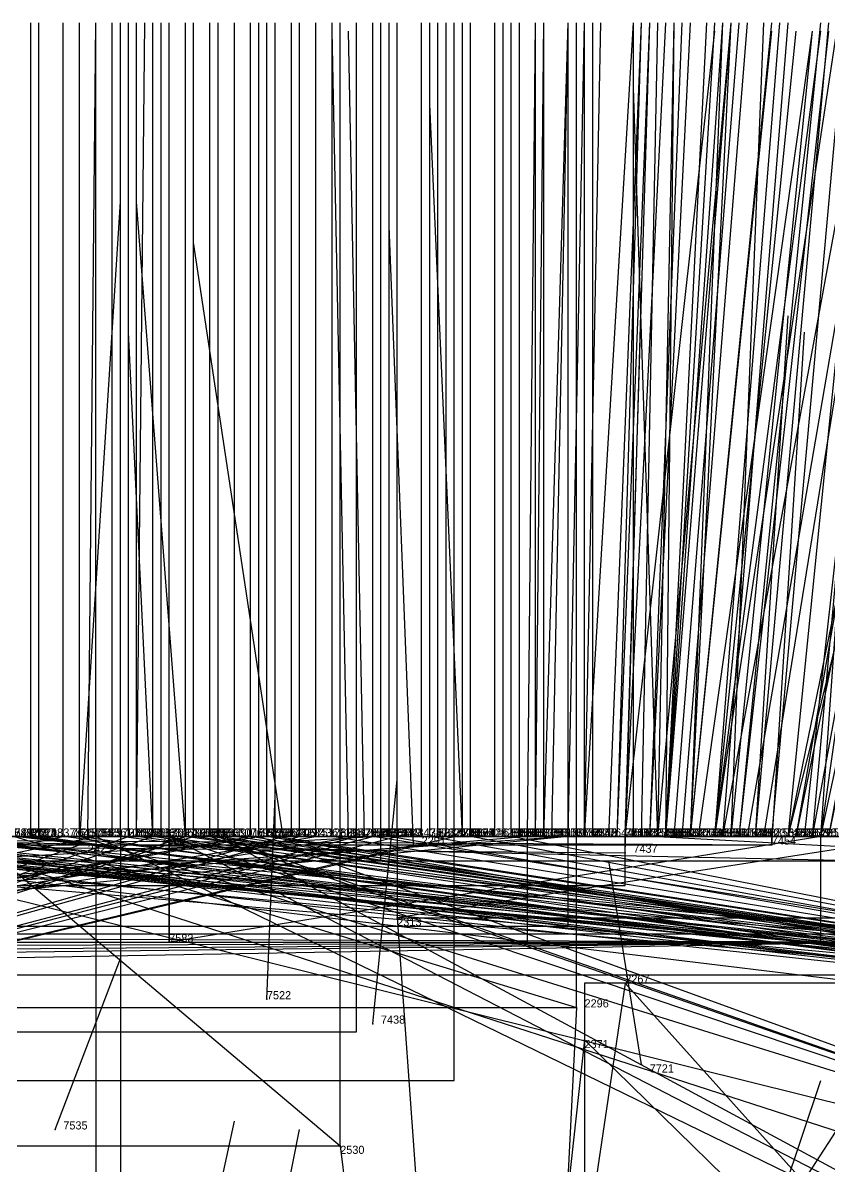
# Model space of a CAD drawing. Extents: x -0.07 to 1.1, y -0.07 to 1.1.
# Drawn here: x 0.839 to 0.938, y 0.9595 to 1.1 of the extents above; entities that cross this region are included whole.
import ezdxf

# ---------------------------------------------------------------- set-up
doc = ezdxf.new("R2010")
doc.units = 0
for name, color, linetype in [('Clients', 3, 'CONTINUOUS'), ('Facilities', 3, 'CONTINUOUS'), ('Facilities_lines', 3, 'CONTINUOUS'), ('Min_max_boxes', 1, 'CONTINUOUS'), ('Normals', 1, 'CONTINUOUS'), ('Source_points', 5, 'CONTINUOUS'), ('Text', 3, 'CONTINUOUS')]:
    doc.layers.add(name, color=color, linetype=linetype)

msp = doc.modelspace()

# ---------------------------------------------------------------- linework, layer by layer
at = {"layer": 'Clients', "color": 5}
for p in [(0.84, 1, 0.727), (0.841, 1, 0.714), (0.841, 1, 0.658), (0.844, 1, 0.279), (0.844, 1, 0.778), (0.846, 1, 0.706), (0.846, 1, 0.539), (0.848, 1, 0.579), (0.848, 1, 0.793), (0.85, 1, 0.659), (0.851, 1, 0.255), (0.852, 1, 0.157), (0.853, 1, 0.325), (0.853, 1, 0.409), (0.855, 1, 0.128), (0.855, 1, 0.664), (0.855, 1, 1), (0.856, 1, 0.314), (0.857, 1, 0.585), (0.857, 1, 0.547), (0.859, 1, 0.002), (0.859, 1, 0.396), (0.86, 1, 0.117), (0.86, 1, 0.43), (0.86, 1, 0.319), (0.862, 1, 0.332), (0.862, 1, 0.512), (0.862, 1, 0.524), (0.863, 1, 0.302), (0.863, 1, 0.598), (0.863, 1, 0.492), (0.865, 1, 0.287), (0.867, 1, 0.742), (0.867, 1, 0.867), (0.868, 1, 0.561), (0.868, 1, 0.807), (0.869, 1, 0.315), (0.869, 1, 0.697), (0.87, 1, 0.279), (0.87, 1, 0.374), (0.871, 1, 0.003), (0.873, 1, 0.13), (0.875, 1, 0.827), (0.877, 1, 0.36), (0.88, 1, 0.224), (0.88, 1, 0.842), (0.882, 1, 0.123), (0.882, 1, 0.163), (0.882, 1, 0.238), (0.884, 1, 0.291), (0.885, 1, 0.127), (0.888, 1, 0.764), (0.889, 1, 0.278), (0.892, 1, 0.167), (0.893, 1, 0.768), (0.894, 1, 0.29), (0.894, 1, 0.34), (0.899, 1, 0.309), (0.929, 1, 0.997), (0.846, 0.999), (0.887, 0.999), (0.913, 0.998, 1), (0.931, 0.999, 1), (0.885, 0.99), (0.857, 0.987, 1), (0.913, 0.982), (0.907, 0.979), (0.908, 0.975), (0.878, 0.962)]:
    msp.add_point(p, dxfattribs=at)
at = {"layer": 'Facilities', "color": 3}
for p in [(0.847, 1, 0.911), (0.853, 1, 0.913), (0.86, 1, 0.092), (0.87, 1, 0.437), (0.872, 1, 0.722), (0.873, 1, 0.092), (0.877, 1, 0.682), (0.878, 1, 0.588), (0.879, 1, 0.949), (0.881, 1, 0.927), (0.882, 1, 0.714), (0.883, 1, 0.595), (0.883, 1, 0.957), (0.884, 1, 0.613), (0.885, 1, 0.751), (0.888, 1, 0.258), (0.889, 1, 0.547), (0.89, 1, 0.086), (0.891, 1, 0.849), (0.892, 1, 0.247), (0.892, 1, 0.421), (0.893, 1, 0.019), (0.893, 1, 0.253), (0.893, 1, 0.513), (0.894, 1, 0.678), (0.894, 1, 0.634), (0.894, 1, 0.518), (0.897, 1, 0.187), (0.898, 1, 0.441), (0.898, 1, 0.634), (0.898, 1, 0.733), (0.899, 1, 0.252), (0.899, 1, 0.15), (0.899, 1, 0.447), (0.899, 1, 0.786), (0.9, 1, 0.489), (0.901, 1, 0.086), (0.902, 1, 0.45), (0.902, 1, 0.592), (0.903, 1, 0.427), (0.903, 1, 0.864), (0.904, 1, 0.73), (0.906, 1, 0.571), (0.906, 1, 0.875), (0.907, 1, 0.263), (0.908, 1, 0.085), (0.908, 1, 0.226), (0.908, 1, 0.817), (0.909, 1, 0.523), (0.909, 1, 0.77), (0.911, 1, 0.866), (0.912, 1, 0.46), (0.912, 1, 0.836), (0.913, 1, 0.491), (0.913, 1, 0.37), (0.913, 1, 0.712), (0.914, 1, 0.271), (0.915, 1, 0.545), (0.916, 1, 0.197), (0.916, 1, 0.427), (0.917, 1, 0.309), (0.917, 1, 0.7), (0.917, 1, 0.572), (0.917, 1, 0.971), (0.918, 1, 0.118), (0.918, 1, 0.149), (0.918, 1, 0.309), (0.918, 1, 0.408), (0.918, 1, 0.861), (0.919, 1, 0.343), (0.919, 1, 0.803), (0.92, 1, 0.419), (0.921, 1, 0.204), (0.921, 1, 0.166), (0.921, 1, 0.352), (0.921, 1, 0.369), (0.921, 1, 0.312), (0.922, 1, 0.379), (0.924, 1, 0.484), (0.924, 1, 0.35), (0.924, 1, 0.623), (0.924, 1, 0.91), (0.925, 1, 0.581), (0.925, 1, 0.845), (0.926, 1, 0.235), (0.926, 1, 0.61), (0.927, 1, 0.217), (0.927, 1, 0.875), (0.928, 1, 0.367), (0.929, 1, 0.906), (0.93, 1, 0.365), (0.931, 1, 0.264), (0.933, 1, 0.475), (0.933, 1, 0.513), (0.933, 1, 0.584), (0.934, 1, 0.21), (0.934, 1, 0.676), (0.935, 1, 0.125), (0.936, 1, 0.228), (0.936, 1, 0.424), (0.937, 1, 0.859), (0.937, 1, 0.891), (0.937, 1, 0.945), (0.938, 1, 0.805), (0.938, 1, 0.788), (0.869, 0.98, 1), (0.882, 0.977, 1), (0.915, 0.972, 1), (0.843, 0.964, 1)]:
    msp.add_point(p, dxfattribs=at)
at = {"layer": 'Facilities_lines', "color": 3}
for p, q in [((0.915, 1, 0.545), (0.673, 1, 0.54)), ((0.915, 1, 0.545), (0.676, 1, 0.543)), ((0.926, 1, 0.61), (0.687, 1, 0.611)), ((0.915, 1, 0.545), (0.69, 1, 0.533)), ((0.917, 1, 0.7), (0.692, 1, 0.722)), ((0.695, 1, 0.954), (0.913, 0.998, 1)), ((0.926, 1, 0.61), (0.698, 1, 0.611)), ((0.949, 1, 0.727), (0.703, 1, 0.718)), ((0.926, 1, 0.61), (0.703, 1, 0.585)), ((0.926, 1, 0.61), (0.707, 1, 0.624)), ((0.933, 1, 0.513), (0.714, 1, 0.547)), ((0.926, 1, 0.61), (0.719, 1, 0.567)), ((0.949, 1, 0.727), (0.72, 1, 0.743)), ((0.952, 1, 0.601), (0.724, 1, 0.622)), ((0.724, 1, 0.972), (0.974, 1, 0.994)), ((0.949, 1, 0.727), (0.726, 1, 0.754)), ((0.933, 1, 0.513), (0.727, 1, 0.516)), ((0.729, 0.976, 1), (0.875, 1, 0.827)), ((0.729, 0.976, 1), (0.848, 1, 0.793)), ((0.729, 0.976, 1), (0.844, 1, 0.778)), ((0.729, 0.976, 1), (0.88, 1, 0.842)), ((0.729, 0.976, 1), (0.867, 1, 0.867)), ((0.729, 0.976, 1), (0.868, 1, 0.807)), ((0.934, 1, 0.676), (0.732, 1, 0.66)), ((0.934, 1, 0.676), (0.738, 1, 0.65)), ((0.934, 1, 0.676), (0.739, 1, 0.667)), ((0.934, 1, 0.676), (0.74, 1, 0.648)), ((0.952, 1, 0.601), (0.741, 1, 0.563)), ((0.933, 1, 0.513), (0.742, 1, 0.521)), ((0.745, 1, 0.927), (0.931, 0.999, 1)), ((0.892, 1, 0.247), (0.746, 1, 0.446)), ((0.926, 1, 0.61), (0.746, 1, 0.556)), ((0.892, 1, 0.247), (0.749, 1, 0.4)), ((0.901, 1, 0.086), (0.751, 0.987)), ((0.892, 1, 0.247), (0.752, 1, 0.428)), ((0.892, 1, 0.247), (0.754, 1, 0.462)), ((0.892, 1, 0.247), (0.755, 1, 0.372)), ((0.892, 1, 0.247), (0.757, 1, 0.38)), ((0.892, 1, 0.247), (0.757, 1, 0.435)), ((0.933, 1, 0.513), (0.757, 1, 0.524)), ((0.934, 1, 0.676), (0.763, 1, 0.711)), ((0.952, 1, 0.601), (0.763, 1, 0.591)), ((1, 0.98, 0.352), (0.765, 1, 0.392)), ((0.959, 1, 0.428), (0.765, 1, 0.464)), ((0.766, 0.97), (0.88, 1, 0.224)), ((0.766, 0.97), (0.882, 1, 0.123)), ((0.766, 0.97), (0.873, 1, 0.13)), ((0.766, 0.97), (0.852, 1, 0.157)), ((0.766, 0.97), (0.86, 1, 0.117)), ((0.766, 0.97), (0.892, 1, 0.167)), ((0.766, 0.97), (0.885, 1, 0.127)), ((0.766, 0.97), (0.859, 1, 0.002)), ((0.766, 0.97), (0.882, 1, 0.163)), ((0.766, 0.97), (0.855, 1, 0.128)), ((0.766, 0.97), (0.871, 1, 0.003)), ((0.934, 1, 0.676), (0.768, 1, 0.724)), ((0.952, 1, 0.601), (0.769, 1, 0.577)), ((0.933, 1, 0.513), (0.778, 1, 0.507)), ((0.934, 1, 0.676), (0.779, 1, 0.658)), ((0.952, 1, 0.601), (0.781, 1, 0.554)), ((1, 0.98, 0.352), (0.785, 1, 0.352)), ((0.934, 1, 0.676), (0.785, 1, 0.681)), ((0.906, 1, 0.875), (0.785, 1, 0.998)), ((0.952, 1, 0.601), (0.789, 1, 0.555)), ((0.906, 1, 0.875), (0.79, 0.992, 1)), ((0.934, 1, 0.676), (0.791, 1, 0.679)), ((0.952, 1, 0.601), (0.791, 1, 0.533)), ((0.959, 1, 0.428), (0.792, 1, 0.484)), ((0.906, 1, 0.875), (0.793, 0.989, 1)), ((1, 0.981, 0.358), (0.794, 1, 0.387)), ((1, 0.975, 0.401), (0.794, 1, 0.425)), ((1, 0.978, 0.752), (0.794, 1, 0.747)), ((1, 0.981, 0.358), (0.795, 1, 0.404)), ((0.959, 1, 0.428), (0.796, 1, 0.502)), ((1, 0.981, 0.358), (0.797, 1, 0.424)), ((0.952, 1, 0.601), (0.797, 1, 0.558)), ((0.934, 1, 0.676), (0.798, 1, 0.571)), ((0.917, 1, 0.971), (0.8, 1, 0.984)), ((1, 0.98, 0.352), (0.802, 1, 0.346)), ((1, 0.98, 0.352), (0.804, 1, 0.355)), ((0.804, 1, 0.971), (1, 0.983, 0.986)), ((0.804, 1, 0.971), (0.99, 0.996, 1)), ((1, 0.981, 0.358), (0.805, 1, 0.414)), ((1, 0.978, 0.752), (0.805, 1, 0.744)), ((0.917, 1, 0.971), (0.805, 1, 0.988)), ((0.934, 1, 0.676), (0.806, 1, 0.631)), ((1, 0.952, 0.518), (0.807, 1, 0.505)), ((0.934, 1, 0.676), (0.809, 1, 0.633)), ((0.934, 1, 0.676), (0.81, 1, 0.617)), ((1, 0.978, 0.752), (0.811, 1, 0.713)), ((0.934, 1, 0.676), (0.811, 1, 0.674)), ((1, 0.978, 0.752), (0.812, 1, 0.732)), ((1, 0.98, 0.352), (0.814, 1, 0.285)), ((1, 0.978, 0.752), (0.815, 1, 0.743)), ((0.934, 1, 0.676), (0.815, 1, 0.548)), ((1, 0.981, 0.358), (0.816, 1, 0.431)), ((1, 0.98, 0.352), (0.818, 1, 0.342)), ((1, 0.981, 0.358), (0.819, 1, 0.439)), ((0.822, 1, 0.913), (0.929, 1, 0.997)), ((0.934, 1, 0.676), (0.823, 1, 0.55)), ((1, 0.983, 0.22), (0.824, 1, 0.275)), ((0.947, 1, 0.161), (0.826, 1, 0.239)), ((1, 0.944, 0.454), (0.827, 1, 0.474)), ((1, 0.98, 0.352), (0.828, 1, 0.331)), ((1, 0.983, 0.22), (0.829, 1, 0.286)), ((0.934, 1, 0.676), (0.829, 1, 0.636)), ((0.883, 1, 0.957), (0.829, 0.997, 1)), ((1, 0.978, 0.752), (0.83, 1, 0.728)), ((1, 0.978, 0.752), (0.832, 1, 0.725)), ((0.833, 1, 0.033), (0.878, 0.962)), ((0.934, 1, 0.676), (0.833, 1, 0.627)), ((0.838, 1, 0.104), (0.907, 0.979)), ((1, 0.981, 0.358), (0.838, 1, 0.429)), ((0.934, 1, 0.676), (0.838, 1, 0.607)), ((1, 0.98, 0.352), (0.839, 1, 0.42)), ((1, 0.978, 0.752), (0.84, 1, 0.727)), ((1, 0.978, 0.752), (0.841, 1, 0.714)), ((0.934, 1, 0.676), (0.841, 1, 0.658)), ((1, 0.98, 0.352), (0.844, 1, 0.279)), ((1, 0.978, 0.752), (0.846, 1, 0.706)), ((1, 0.952, 0.518), (0.846, 1, 0.539)), ((0.847, 1, 0.911), (0.855, 1, 1)), ((1, 0.926, 0.587), (0.848, 1, 0.579)), ((0.934, 1, 0.676), (0.85, 1, 0.659)), ((1, 0.981, 0.198), (0.851, 1, 0.255)), ((1, 0.98, 0.352), (0.853, 1, 0.325)), ((1, 0.98, 0.352), (0.853, 1, 0.409)), ((1, 0.978, 0.752), (0.855, 1, 0.664)), ((1, 0.98, 0.352), (0.856, 1, 0.314)), ((1, 0.926, 0.587), (0.857, 1, 0.585)), ((1, 0.952, 0.518), (0.857, 1, 0.547)), ((0.937, 1, 0.859), (0.857, 0.987, 1)), ((1, 0.98, 0.352), (0.859, 1, 0.396)), ((1, 0.98, 0.352), (0.86, 1, 0.43)), ((1, 0.98, 0.352), (0.86, 1, 0.319)), ((1, 0.98, 0.352), (0.862, 1, 0.332)), ((1, 0.952, 0.518), (0.862, 1, 0.512)), ((1, 0.952, 0.518), (0.862, 1, 0.524)), ((1, 0.98, 0.352), (0.863, 1, 0.302)), ((1, 0.926, 0.587), (0.863, 1, 0.598)), ((1, 0.952, 0.518), (0.863, 1, 0.492)), ((1, 0.98, 0.352), (0.865, 1, 0.287)), ((1, 0.978, 0.752), (0.867, 1, 0.742)), ((1, 0.952, 0.518), (0.868, 1, 0.561)), ((1, 0.98, 0.352), (0.869, 1, 0.315)), ((1, 0.978, 0.752), (0.869, 1, 0.697)), ((1, 0.98, 0.352), (0.87, 1, 0.279)), ((1, 0.98, 0.352), (0.87, 1, 0.374)), ((1, 0.98, 0.352), (0.877, 1, 0.36)), ((1, 0.981, 0.198), (0.882, 1, 0.238)), ((1, 0.98, 0.352), (0.884, 1, 0.291)), ((0.949, 1, 0.151), (0.885, 0.99)), ((0.917, 1, 0.971), (0.888, 1, 0.764)), ((1, 0.98, 0.352), (0.889, 1, 0.278)), ((0.917, 1, 0.971), (0.893, 1, 0.768)), ((1, 0.98, 0.352), (0.894, 1, 0.29)), ((1, 0.98, 0.352), (0.894, 1, 0.34)), ((1, 0.98, 0.352), (0.899, 1, 0.309)), ((0.917, 1, 0.971), (0.972, 0.997, 1)), ((0.766, 0.97), (0.887, 0.999)), ((0.766, 0.97), (0.846, 0.999)), ((0.944, 0.987), (0.675, 0.988)), ((0.944, 0.987), (0.672, 0.986)), ((0.944, 0.987), (0.684, 0.984)), ((0.944, 0.987), (0.688, 0.985)), ((0.944, 0.987), (0.722, 0.983)), ((1, 0.885, 0.051), (0.913, 0.982)), ((1, 0.885, 0.051), (0.908, 0.975))]:
    msp.add_line(p, q, dxfattribs=at)
at = {"layer": 'Min_max_boxes', "color": 1}
for p, q in [((0.892, 1), (0.56, 1)), ((0.892, 1, 0.317), (0.56, 1, 0.317)), ((0.913, 1, 0.954), (0.572, 1, 0.954)), ((0.913, 1, 1), (0.572, 1, 1)), ((0.88, 1, 0.76), (0.606, 1, 0.76)), ((0.88, 1, 1), (0.606, 1, 1)), ((0.673, 1, 0.533), (0.915, 1, 0.533)), ((0.915, 1, 0.533), (0.673, 1, 0.533)), ((0.673, 1, 0.545), (0.915, 1, 0.545)), ((0.915, 1, 0.545), (0.673, 1, 0.545)), ((0.687, 1, 0.556), (0.926, 1, 0.556)), ((0.926, 1, 0.556), (0.687, 1, 0.556)), ((0.687, 1, 0.624), (0.926, 1, 0.624)), ((0.926, 1, 0.624), (0.687, 1, 0.624)), ((0.692, 1, 0.7), (0.917, 1, 0.7)), ((0.917, 1, 0.7), (0.692, 1, 0.7)), ((0.692, 1, 0.722), (0.917, 1, 0.722)), ((0.917, 1, 0.722), (0.692, 1, 0.722)), ((0.703, 1, 0.718), (0.949, 1, 0.718)), ((0.949, 1, 0.718), (0.703, 1, 0.718)), ((0.703, 1, 0.754), (0.949, 1, 0.754)), ((0.949, 1, 0.754), (0.703, 1, 0.754)), ((0.714, 1, 0.507), (0.933, 1, 0.507)), ((0.933, 1, 0.507), (0.714, 1, 0.507)), ((0.714, 1, 0.547), (0.933, 1, 0.547)), ((0.933, 1, 0.547), (0.714, 1, 0.547)), ((0.724, 1, 0.533), (0.952, 1, 0.533)), ((0.952, 1, 0.533), (0.724, 1, 0.533)), ((0.724, 1, 0.622), (0.952, 1, 0.622)), ((0.952, 1, 0.622), (0.724, 1, 0.622)), ((0.724, 1, 0.972), (0.974, 1, 0.972)), ((0.974, 1, 0.972), (0.724, 1, 0.972)), ((0.724, 1, 0.994), (0.974, 1, 0.994)), ((0.974, 1, 0.994), (0.724, 1, 0.994)), ((0.907, 1), (0.729, 1)), ((0.907, 1, 0.104), (0.729, 1, 0.104)), ((0.732, 1, 0.548), (0.934, 1, 0.548)), ((0.934, 1, 0.548), (0.732, 1, 0.548)), ((0.732, 1, 0.724), (0.934, 1, 0.724)), ((0.934, 1, 0.724), (0.732, 1, 0.724)), ((0.931, 1, 0.927), (0.745, 1, 0.927)), ((0.931, 1, 1), (0.745, 1, 1)), ((0.746, 1, 0.247), (0.892, 1, 0.247)), ((0.892, 1, 0.247), (0.746, 1, 0.247)), ((0.746, 1, 0.462), (0.892, 1, 0.462)), ((0.892, 1, 0.462), (0.746, 1, 0.462)), ((0.901, 1), (0.751, 1)), ((0.901, 1, 0.086), (0.751, 1, 0.086)), ((1, 1, 0.259), (0.765, 1, 0.259)), ((1, 1, 0.498), (0.765, 1, 0.498)), ((0.765, 1, 0.428), (0.959, 1, 0.428)), ((0.959, 1, 0.428), (0.765, 1, 0.428)), ((0.765, 1, 0.502), (0.959, 1, 0.502)), ((0.959, 1, 0.502), (0.765, 1, 0.502)), ((0.906, 1, 0.875), (0.785, 1, 0.875)), ((0.906, 1, 1), (0.785, 1, 1)), ((1, 1, 0.358), (0.794, 1, 0.358)), ((1, 1, 0.46), (0.794, 1, 0.46)), ((1, 1, 0.401), (0.794, 1, 0.401)), ((1, 1, 0.552), (0.794, 1, 0.552)), ((1, 1, 0.632), (0.794, 1, 0.632)), ((1, 1, 0.815), (0.794, 1, 0.815)), ((0.972, 1, 0.764), (0.8, 1, 0.764)), ((0.972, 1, 1), (0.8, 1, 1)), ((1, 1, 0.971), (0.804, 1, 0.971)), ((1, 1, 1), (0.804, 1, 1)), ((1, 1, 0.491), (0.807, 1, 0.491)), ((1, 1, 0.622), (0.807, 1, 0.622)), ((0.822, 1, 0.913), (0.929, 1, 0.913)), ((0.929, 1, 0.913), (0.822, 1, 0.913)), ((0.822, 1, 0.997), (0.929, 1, 0.997)), ((0.929, 1, 0.997), (0.822, 1, 0.997)), ((1, 1, 0.22), (0.824, 1, 0.22)), ((1, 1, 0.286), (0.824, 1, 0.286)), ((0.826, 1, 0.161), (0.947, 1, 0.161)), ((0.947, 1, 0.161), (0.826, 1, 0.161)), ((0.826, 1, 0.239), (0.947, 1, 0.239)), ((0.947, 1, 0.239), (0.826, 1, 0.239)), ((1, 1, 0.378), (0.827, 1, 0.378)), ((1, 1, 0.496), (0.827, 1, 0.496)), ((0.883, 1, 0.957), (0.829, 1, 0.957)), ((0.883, 1, 1), (0.829, 1, 1)), ((0.878, 1), (0.833, 1)), ((0.878, 1, 0.033), (0.833, 1, 0.033)), ((0.847, 1, 0.911), (0.855, 1, 0.911)), ((0.855, 1, 0.911), (0.847, 1, 0.911)), ((0.847, 1, 0.911), (0.847, 1, 0.911)), ((0.847, 1, 1), (0.855, 1, 1)), ((0.855, 1, 1), (0.847, 1, 1)), ((0.847, 1, 1), (0.847, 1, 1)), ((0.847, 1, 0.911), (0.847, 1, 1)), ((0.847, 1, 0.911), (0.847, 1, 1)), ((1, 1, 0.546), (0.848, 1, 0.546)), ((0.848, 1, 0.546), (0.848, 0.677, 0.546)), ((1, 1, 0.673), (0.848, 1, 0.673)), ((0.848, 1, 0.673), (0.848, 0.677, 0.673)), ((0.848, 1, 0.546), (0.848, 1, 0.673)), ((1, 1), (0.851, 1)), ((0.851, 1), (0.851, 0.797)), ((1, 1, 0.261), (0.851, 1, 0.261)), ((0.851, 1, 0.261), (0.851, 0.797, 0.261)), ((0.851, 1), (0.851, 1, 0.261)), ((0.855, 1, 0.911), (0.855, 1, 0.911)), ((0.855, 1, 1), (0.855, 1, 1)), ((0.855, 1, 0.911), (0.855, 1, 1)), ((0.855, 1, 0.911), (0.855, 1, 1)), ((0.937, 1, 0.859), (0.857, 1, 0.859)), ((0.857, 1, 0.859), (0.857, 0.987, 0.859)), ((0.937, 1, 1), (0.857, 1, 1)), ((0.857, 1, 1), (0.857, 0.987, 1)), ((0.857, 1, 0.859), (0.857, 1, 1)), ((0.878, 0.962), (0.878, 1)), ((0.878, 0.962, 0.033), (0.878, 1, 0.033)), ((0.878, 1), (0.878, 1, 0.033)), ((0.88, 0.976, 0.76), (0.88, 1, 0.76)), ((0.88, 0.976, 1), (0.88, 1, 1)), ((0.88, 1, 0.76), (0.88, 1, 1)), ((0.883, 0.997, 0.957), (0.883, 1, 0.957)), ((0.883, 0.997, 1), (0.883, 1, 1)), ((0.883, 1, 0.957), (0.883, 1, 1)), ((0.949, 1), (0.885, 1)), ((0.885, 1), (0.885, 0.99)), ((0.949, 1, 0.151), (0.885, 1, 0.151)), ((0.885, 1, 0.151), (0.885, 0.99, 0.151)), ((0.885, 1), (0.885, 1, 0.151)), ((0.892, 1, 0.247), (0.892, 1, 0.247)), ((0.892, 1, 0.462), (0.892, 1, 0.462)), ((0.892, 1, 0.247), (0.892, 1, 0.462)), ((0.892, 1, 0.247), (0.892, 1, 0.462)), ((0.892, 0.97), (0.892, 1)), ((0.892, 0.97, 0.317), (0.892, 1, 0.317)), ((0.892, 1), (0.892, 1, 0.317)), ((0.901, 0.987), (0.901, 1)), ((0.901, 0.987, 0.086), (0.901, 1, 0.086)), ((0.901, 1), (0.901, 1, 0.086)), ((0.906, 0.989, 0.875), (0.906, 1, 0.875)), ((0.906, 0.989, 1), (0.906, 1, 1)), ((0.906, 1, 0.875), (0.906, 1, 1)), ((0.907, 0.979), (0.907, 1)), ((0.907, 0.979, 0.104), (0.907, 1, 0.104)), ((0.907, 1), (0.907, 1, 0.104)), ((0.913, 0.994, 0.954), (0.913, 1, 0.954)), ((0.913, 0.994, 1), (0.913, 1, 1)), ((0.913, 1, 0.954), (0.913, 1, 1)), ((0.915, 1, 0.533), (0.915, 1, 0.533)), ((0.915, 1, 0.545), (0.915, 1, 0.545)), ((0.915, 1, 0.533), (0.915, 1, 0.545)), ((0.915, 1, 0.533), (0.915, 1, 0.545)), ((0.917, 1, 0.7), (0.917, 1, 0.7)), ((0.917, 1, 0.722), (0.917, 1, 0.722)), ((0.917, 1, 0.7), (0.917, 1, 0.722)), ((0.917, 1, 0.7), (0.917, 1, 0.722)), ((0.926, 1, 0.556), (0.926, 1, 0.556)), ((0.926, 1, 0.624), (0.926, 1, 0.624)), ((0.926, 1, 0.556), (0.926, 1, 0.624)), ((0.926, 1, 0.556), (0.926, 1, 0.624)), ((0.929, 1, 0.913), (0.929, 1, 0.913)), ((0.929, 1, 0.997), (0.929, 1, 0.997)), ((0.929, 1, 0.913), (0.929, 1, 0.997)), ((0.929, 1, 0.913), (0.929, 1, 0.997)), ((0.931, 0.999, 0.927), (0.931, 1, 0.927)), ((0.931, 0.999, 1), (0.931, 1, 1)), ((0.931, 1, 0.927), (0.931, 1, 1)), ((0.933, 1, 0.507), (0.933, 1, 0.507)), ((0.933, 1, 0.547), (0.933, 1, 0.547)), ((0.933, 1, 0.507), (0.933, 1, 0.547)), ((0.933, 1, 0.507), (0.933, 1, 0.547)), ((0.934, 1, 0.548), (0.934, 1, 0.548)), ((0.934, 1, 0.724), (0.934, 1, 0.724)), ((0.934, 1, 0.548), (0.934, 1, 0.724)), ((0.934, 1, 0.548), (0.934, 1, 0.724)), ((0.937, 0.987, 0.859), (0.937, 1, 0.859)), ((0.937, 0.987, 1), (0.937, 1, 1)), ((0.937, 1, 0.859), (0.937, 1, 1)), ((0.745, 0.999, 0.927), (0.931, 0.999, 0.927)), ((0.745, 0.999, 1), (0.931, 0.999, 1)), ((0.931, 0.999, 0.927), (0.931, 0.999, 1)), ((0.8, 0.997, 0.764), (0.972, 0.997, 0.764)), ((0.8, 0.997, 1), (0.972, 0.997, 1)), ((0.829, 0.997, 0.957), (0.883, 0.997, 0.957)), ((0.829, 0.997, 1), (0.883, 0.997, 1)), ((0.883, 0.997, 0.957), (0.883, 0.997, 1)), ((0.572, 0.994, 0.954), (0.913, 0.994, 0.954)), ((0.572, 0.994, 1), (0.913, 0.994, 1)), ((0.913, 0.994, 0.954), (0.913, 0.994, 1)), ((0.885, 0.99), (0.949, 0.99)), ((0.885, 0.99, 0.151), (0.949, 0.99, 0.151)), ((0.885, 0.99), (0.885, 0.99, 0.151)), ((0.95, 0.988), (0.672, 0.988)), ((0.95, 0.988), (0.672, 0.988)), ((0.785, 0.989, 0.875), (0.906, 0.989, 0.875)), ((0.785, 0.989, 1), (0.906, 0.989, 1)), ((0.906, 0.989, 0.875), (0.906, 0.989, 1)), ((0.751, 0.987), (0.901, 0.987)), ((0.751, 0.987, 0.086), (0.901, 0.987, 0.086)), ((0.857, 0.987, 0.859), (0.937, 0.987, 0.859)), ((0.857, 0.987, 1), (0.937, 0.987, 1)), ((0.857, 0.987, 0.859), (0.857, 0.987, 1)), ((0.901, 0.987), (0.901, 0.987, 0.086)), ((0.937, 0.987, 0.859), (0.937, 0.987, 1)), ((0.804, 0.983, 0.971), (1, 0.983, 0.971)), ((0.804, 0.983, 1), (1, 0.983, 1)), ((0.824, 0.983, 0.22), (1, 0.983, 0.22)), ((0.824, 0.983, 0.286), (1, 0.983, 0.286)), ((1, 0.982), (0.908, 0.982)), ((0.908, 0.982), (0.908, 0.885)), ((1, 0.982, 0.051), (0.908, 0.982, 0.051)), ((0.908, 0.982, 0.051), (0.908, 0.885, 0.051)), ((0.908, 0.982), (0.908, 0.982, 0.051)), ((0.729, 0.979), (0.907, 0.979)), ((0.729, 0.979, 0.104), (0.907, 0.979, 0.104)), ((0.907, 0.979), (0.907, 0.979, 0.104)), ((0.606, 0.976, 0.76), (0.88, 0.976, 0.76)), ((0.606, 0.976, 1), (0.88, 0.976, 1)), ((0.88, 0.976, 0.76), (0.88, 0.976, 1)), ((0.56, 0.97), (0.892, 0.97)), ((0.56, 0.97, 0.317), (0.892, 0.97, 0.317)), ((0.892, 0.97), (0.892, 0.97, 0.317)), ((0.833, 0.962), (0.878, 0.962)), ((0.833, 0.962, 0.033), (0.878, 0.962, 0.033)), ((0.878, 0.962), (0.878, 0.962, 0.033))]:
    msp.add_line(p, q, dxfattribs=at)
at = {"layer": 'Normals', "color": 1}
for p, q in [((0.84, 1, 0.727), (0.84, 1.1, 0.727)), ((0.841, 1, 0.714), (0.841, 1.1, 0.714)), ((0.841, 1, 0.658), (0.841, 1.1, 0.658)), ((0.844, 1, 0.279), (0.844, 1.1, 0.279)), ((0.844, 1, 0.778), (0.844, 1.1, 0.778)), ((0.846, 1, 0.706), (0.846, 1.1, 0.706)), ((0.846, 1, 0.539), (0.846, 1.1, 0.539)), ((0.847, 1, 0.911), (0.848, 1.1, 0.919)), ((0.848, 1, 0.579), (0.848, 1.1, 0.579)), ((0.848, 1, 0.793), (0.848, 1.1, 0.793)), ((0.85, 1, 0.659), (0.85, 1.1, 0.659)), ((0.851, 1, 0.255), (0.851, 1.1, 0.255)), ((0.852, 1, 0.157), (0.852, 1.1, 0.157)), ((0.853, 1, 0.325), (0.853, 1.1, 0.325)), ((0.853, 1, 0.409), (0.853, 1.1, 0.409)), ((0.853, 1, 0.913), (0.854, 1.1, 0.92)), ((0.855, 1, 0.128), (0.855, 1.1, 0.128)), ((0.855, 1, 0.664), (0.855, 1.1, 0.664)), ((0.856, 1, 0.314), (0.856, 1.1, 0.314)), ((0.857, 1, 0.547), (0.857, 1.1, 0.547)), ((0.857, 1, 0.585), (0.857, 1.1, 0.585)), ((0.859, 1, 0.396), (0.859, 1.1, 0.396)), ((0.86, 1, 0.092), (0.86, 1.1, 0.091)), ((0.86, 1, 0.117), (0.86, 1.1, 0.117)), ((0.86, 1, 0.43), (0.86, 1.1, 0.43)), ((0.86, 1, 0.319), (0.86, 1.1, 0.319)), ((0.862, 1, 0.332), (0.862, 1.1, 0.332)), ((0.862, 1, 0.512), (0.862, 1.1, 0.512)), ((0.862, 1, 0.524), (0.862, 1.1, 0.524)), ((0.863, 1, 0.492), (0.863, 1.1, 0.492)), ((0.863, 1, 0.302), (0.863, 1.1, 0.302)), ((0.863, 1, 0.598), (0.863, 1.1, 0.598)), ((0.865, 1, 0.287), (0.865, 1.1, 0.287)), ((0.867, 1, 0.742), (0.867, 1.1, 0.742)), ((0.867, 1, 0.867), (0.867, 1.1, 0.867)), ((0.868, 1, 0.561), (0.868, 1.1, 0.561)), ((0.868, 1, 0.807), (0.868, 1.1, 0.807)), ((0.869, 1, 0.315), (0.869, 1.1, 0.315)), ((0.869, 1, 0.697), (0.869, 1.1, 0.697)), ((0.87, 1, 0.437), (0.87, 1.1, 0.437)), ((0.87, 1, 0.279), (0.87, 1.1, 0.279)), ((0.87, 1, 0.374), (0.87, 1.1, 0.374)), ((0.872, 1, 0.722), (0.872, 1.1, 0.722)), ((0.873, 1, 0.092), (0.873, 1.1, 0.091)), ((0.873, 1, 0.13), (0.873, 1.1, 0.13)), ((0.875, 1, 0.827), (0.875, 1.1, 0.827)), ((0.877, 1, 0.36), (0.877, 1.1, 0.36)), ((0.877, 1, 0.682), (0.877, 1.1, 0.682)), ((0.879, 1, 0.949), (0.877, 1.099, 0.965)), ((0.878, 1, 0.588), (0.878, 1.1, 0.588)), ((0.881, 1, 0.927), (0.879, 1.099, 0.937)), ((0.88, 1, 0.224), (0.88, 1.1, 0.224)), ((0.88, 1, 0.842), (0.88, 1.1, 0.842)), ((0.882, 1, 0.123), (0.882, 1.1, 0.123)), ((0.882, 1, 0.238), (0.882, 1.1, 0.238)), ((0.882, 1, 0.163), (0.882, 1.1, 0.163)), ((0.882, 1, 0.714), (0.882, 1.1, 0.714)), ((0.883, 1, 0.595), (0.883, 1.1, 0.595)), ((0.884, 1, 0.291), (0.884, 1.1, 0.291)), ((0.884, 1, 0.613), (0.884, 1.1, 0.613)), ((0.885, 1, 0.127), (0.885, 1.1, 0.127)), ((0.885, 1, 0.751), (0.885, 1.1, 0.751)), ((0.888, 1, 0.258), (0.888, 1.1, 0.258)), ((0.888, 1, 0.764), (0.888, 1.1, 0.764)), ((0.889, 1, 0.278), (0.889, 1.1, 0.278)), ((0.889, 1, 0.547), (0.889, 1.1, 0.547)), ((0.89, 1, 0.086), (0.89, 1.1, 0.078)), ((0.891, 1, 0.849), (0.891, 1.1, 0.849)), ((0.892, 1, 0.247), (0.892, 1.1, 0.247)), ((0.892, 1, 0.167), (0.892, 1.1, 0.167)), ((0.892, 1, 0.421), (0.892, 1.1, 0.421)), ((0.893, 1, 0.253), (0.893, 1.1, 0.253)), ((0.893, 1, 0.513), (0.893, 1.1, 0.513)), ((0.893, 1, 0.768), (0.893, 1.1, 0.768)), ((0.894, 1, 0.29), (0.894, 1.1, 0.29)), ((0.894, 1, 0.34), (0.894, 1.1, 0.34)), ((0.894, 1, 0.678), (0.894, 1.1, 0.678)), ((0.894, 1, 0.634), (0.894, 1.1, 0.634)), ((0.894, 1, 0.518), (0.894, 1.1, 0.518)), ((0.897, 1, 0.187), (0.897, 1.1, 0.187)), ((0.898, 1, 0.441), (0.898, 1.1, 0.441)), ((0.898, 1, 0.634), (0.898, 1.1, 0.634)), ((0.898, 1, 0.733), (0.898, 1.1, 0.733)), ((0.899, 1, 0.252), (0.899, 1.1, 0.252)), ((0.899, 1, 0.15), (0.899, 1.1, 0.15)), ((0.899, 1, 0.309), (0.899, 1.1, 0.309)), ((0.899, 1, 0.447), (0.899, 1.1, 0.447)), ((0.899, 1, 0.786), (0.899, 1.1, 0.786)), ((0.9, 1, 0.489), (0.9, 1.1, 0.489)), ((0.901, 1, 0.086), (0.902, 1.1, 0.078)), ((0.902, 1, 0.45), (0.903, 1.1, 0.45)), ((0.902, 1, 0.592), (0.902, 1.1, 0.592)), ((0.903, 1, 0.427), (0.903, 1.1, 0.427)), ((0.903, 1, 0.864), (0.906, 1.1, 0.864)), ((0.904, 1, 0.73), (0.906, 1.1, 0.73)), ((0.906, 1, 0.571), (0.906, 1.1, 0.571)), ((0.906, 1, 0.875), (0.908, 1.1, 0.875)), ((0.907, 1, 0.263), (0.907, 1.1, 0.263)), ((0.908, 1, 0.085), (0.91, 1.1, 0.078)), ((0.908, 1, 0.226), (0.908, 1.1, 0.226)), ((0.908, 1, 0.817), (0.914, 1.1, 0.817)), ((0.909, 1, 0.523), (0.909, 1.1, 0.523)), ((0.909, 1, 0.77), (0.909, 1.1, 0.77)), ((0.911, 1, 0.866), (0.915, 1.1, 0.866)), ((0.912, 1, 0.46), (0.915, 1.1, 0.459)), ((0.912, 1, 0.836), (0.916, 1.1, 0.835)), ((0.913, 1, 0.491), (0.916, 1.1, 0.491)), ((0.913, 1, 0.37), (0.918, 1.1, 0.37)), ((0.913, 1, 0.712), (0.924, 1.099, 0.712)), ((0.914, 1, 0.271), (0.914, 1.1, 0.271)), ((0.915, 1, 0.545), (0.917, 1.1, 0.546)), ((0.916, 1, 0.197), (0.92, 1.1, 0.197)), ((0.916, 1, 0.427), (0.921, 1.1, 0.426)), ((0.917, 1, 0.309), (0.919, 1.1, 0.309)), ((0.917, 1, 0.7), (0.926, 1.1, 0.702)), ((0.917, 1, 0.572), (0.919, 1.1, 0.572)), ((0.918, 1, 0.118), (0.926, 1.1, 0.117)), ((0.918, 1, 0.149), (0.923, 1.1, 0.148)), ((0.918, 1, 0.309), (0.919, 1.1, 0.31)), ((0.918, 1, 0.408), (0.924, 1.1, 0.407)), ((0.918, 1, 0.861), (0.925, 1.1, 0.859)), ((0.919, 1, 0.343), (0.927, 1.1, 0.342)), ((0.919, 1, 0.803), (0.927, 1.1, 0.804)), ((0.92, 1, 0.419), (0.928, 1.1, 0.417)), ((0.921, 1, 0.204), (0.925, 1.1, 0.204)), ((0.921, 1, 0.166), (0.925, 1.1, 0.165)), ((0.921, 1, 0.369), (0.931, 1.1, 0.369)), ((0.921, 1, 0.312), (0.926, 1.1, 0.313)), ((0.921, 1, 0.352), (0.931, 1.099, 0.351)), ((0.922, 1, 0.379), (0.936, 1.099, 0.379)), ((0.924, 1, 0.91), (0.932, 1.1, 0.911)), ((0.924, 1, 0.484), (0.939, 1.099, 0.483)), ((0.924, 1, 0.35), (0.937, 1.099, 0.349)), ((0.924, 1, 0.623), (0.934, 1.099, 0.624)), ((0.925, 1, 0.581), (0.933, 1.1, 0.582)), ((0.926, 1, 0.235), (0.93, 1.1, 0.234)), ((0.926, 1, 0.61), (0.936, 1.099, 0.612)), ((0.927, 1, 0.875), (0.937, 1.1, 0.874)), ((0.927, 1, 0.217), (0.938, 1.099, 0.216)), ((0.928, 1, 0.367), (0.945, 1.099, 0.368)), ((0.929, 1, 0.906), (0.938, 1.1, 0.907)), ((0.93, 1, 0.365), (0.946, 1.099, 0.365)), ((0.931, 1, 0.264), (0.94, 1.1, 0.265)), ((0.933, 1, 0.584), (0.943, 1.1, 0.585)), ((0.935, 1, 0.125), (0.946, 1.099, 0.127)), ((0.936, 1, 0.228), (0.945, 1.1, 0.226)), ((0.937, 1, 0.891), (0.951, 1.099, 0.891)), ((0.937, 1, 0.945), (0.944, 1.099, 0.958)), ((0.925, 1, 0.845), (0.943, 1.098, 0.841)), ((0.933, 1, 0.513), (0.953, 1.098, 0.515)), ((0.934, 1, 0.21), (0.951, 1.098, 0.212)), ((0.934, 1, 0.676), (0.954, 1.098, 0.68)), ((0.936, 1, 0.424), (0.954, 1.098, 0.424)), ((0.937, 1, 0.859), (0.958, 1.098, 0.853)), ((0.938, 1, 0.805), (0.956, 1.098, 0.806)), ((0.938, 1, 0.788), (0.958, 1.098, 0.786)), ((0.883, 1, 0.957), (0.883, 1.096, 0.983)), ((0.933, 1, 0.475), (0.957, 1.097, 0.469)), ((0.917, 1, 0.971), (0.914, 1.092, 1.01)), ((0.893, 1, 0.019), (0.889, 1.09, -0.024)), ((0.846, 0.999), (0.851, 1.078, -0.061)), ((0.859, 1, 0.002), (0.853, 1.078, -0.061)), ((0.887, 0.999), (0.884, 1.075, -0.064)), ((0.871, 1, 0.003), (0.86, 1.073, -0.064)), ((0.913, 0.998, 1), (0.915, 1.067, 1.073)), ((0.929, 1, 0.997), (0.933, 1.064, 1.074)), ((0.855, 1, 1), (0.852, 1.062, 1.078)), ((0.931, 0.999, 1), (0.935, 1.062, 1.078)), ((0.857, 0.987, 1), (0.857, 1.034, 1.088)), ((0.882, 0.977, 1), (0.885, 1.007, 1.096)), ((0.869, 0.98, 1), (0.87, 1.005, 1.097)), ((0.915, 0.972, 1), (0.911, 0.997, 1.096)), ((0.885, 0.99), (0.89, 0.92, 0.072)), ((0.843, 0.964, 1), (0.851, 0.985, 1.098)), ((0.913, 0.982), (0.905, 0.928, 0.083)), ((0.95, 0.981), (0.915, 0.927, 0.076)), ((0.907, 0.979), (0.904, 0.92, 0.08)), ((0.908, 0.975), (0.902, 0.92, 0.084)), ((0.932, 0.955, 1), (0.937, 0.97, 1.099)), ((0.862, 0.951, 1), (0.865, 0.965, 1.099)), ((0.871, 0.954, 1), (0.873, 0.964, 1.1)), ((0.878, 0.962), (0.884, 0.913, 0.087))]:
    msp.add_line(p, q, dxfattribs=at)
at = {"layer": 'Source_points', "color": 5}
for p in [(0.84, 1, 0.727), (0.841, 1, 0.714), (0.841, 1, 0.658), (0.844, 1, 0.279), (0.844, 1, 0.778), (0.846, 1, 0.706), (0.846, 1, 0.539), (0.847, 1, 0.911), (0.848, 1, 0.579), (0.848, 1, 0.793), (0.85, 1, 0.659), (0.851, 1, 0.255), (0.852, 1, 0.157), (0.853, 1, 0.325), (0.853, 1, 0.409), (0.853, 1, 0.913), (0.855, 1, 0.128), (0.855, 1, 0.664), (0.855, 1, 1), (0.856, 1, 0.314), (0.857, 1, 0.547), (0.857, 1, 0.585), (0.859, 1, 0.002), (0.859, 1, 0.396), (0.86, 1, 0.092), (0.86, 1, 0.117), (0.86, 1, 0.43), (0.86, 1, 0.319), (0.862, 1, 0.332), (0.862, 1, 0.512), (0.862, 1, 0.524), (0.863, 1, 0.492), (0.863, 1, 0.302), (0.863, 1, 0.598), (0.865, 1, 0.287), (0.867, 1, 0.742), (0.867, 1, 0.867), (0.868, 1, 0.561), (0.868, 1, 0.807), (0.869, 1, 0.315), (0.869, 1, 0.697), (0.87, 1, 0.437), (0.87, 1, 0.279), (0.87, 1, 0.374), (0.871, 1, 0.003), (0.872, 1, 0.722), (0.873, 1, 0.092), (0.873, 1, 0.13), (0.875, 1, 0.827), (0.877, 1, 0.36), (0.877, 1, 0.682), (0.878, 1, 0.588), (0.879, 1, 0.949), (0.88, 1, 0.224), (0.88, 1, 0.842), (0.881, 1, 0.927), (0.882, 1, 0.123), (0.882, 1, 0.238), (0.882, 1, 0.163), (0.882, 1, 0.714), (0.883, 1, 0.595), (0.883, 1, 0.957), (0.884, 1, 0.291), (0.884, 1, 0.613), (0.885, 1, 0.127), (0.885, 1, 0.751), (0.888, 1, 0.258), (0.888, 1, 0.764), (0.889, 1, 0.278), (0.889, 1, 0.547), (0.89, 1, 0.086), (0.891, 1, 0.849), (0.892, 1, 0.247), (0.892, 1, 0.167), (0.892, 1, 0.421), (0.893, 1, 0.019), (0.893, 1, 0.253), (0.893, 1, 0.513), (0.893, 1, 0.768), (0.894, 1, 0.29), (0.894, 1, 0.34), (0.894, 1, 0.678), (0.894, 1, 0.634), (0.894, 1, 0.518), (0.897, 1, 0.187), (0.898, 1, 0.441), (0.898, 1, 0.634), (0.898, 1, 0.733), (0.899, 1, 0.252), (0.899, 1, 0.15), (0.899, 1, 0.309), (0.899, 1, 0.447), (0.899, 1, 0.786), (0.9, 1, 0.489), (0.901, 1, 0.086), (0.902, 1, 0.45), (0.902, 1, 0.592), (0.903, 1, 0.427), (0.903, 1, 0.864), (0.904, 1, 0.73), (0.906, 1, 0.571), (0.906, 1, 0.875), (0.907, 1, 0.263), (0.908, 1, 0.085), (0.908, 1, 0.226), (0.908, 1, 0.817), (0.909, 1, 0.523), (0.909, 1, 0.77), (0.911, 1, 0.866), (0.912, 1, 0.46), (0.912, 1, 0.836), (0.913, 1, 0.491), (0.913, 1, 0.37), (0.913, 1, 0.712), (0.914, 1, 0.271), (0.915, 1, 0.545), (0.916, 1, 0.197), (0.916, 1, 0.427), (0.917, 1, 0.309), (0.917, 1, 0.7), (0.917, 1, 0.572), (0.917, 1, 0.971), (0.918, 1, 0.118), (0.918, 1, 0.149), (0.918, 1, 0.309), (0.918, 1, 0.408), (0.918, 1, 0.861), (0.919, 1, 0.343), (0.919, 1, 0.803), (0.92, 1, 0.419), (0.921, 1, 0.204), (0.921, 1, 0.166), (0.921, 1, 0.352), (0.921, 1, 0.369), (0.921, 1, 0.312), (0.922, 1, 0.379), (0.924, 1, 0.484), (0.924, 1, 0.35), (0.924, 1, 0.623), (0.924, 1, 0.91), (0.925, 1, 0.581), (0.925, 1, 0.845), (0.926, 1, 0.235), (0.926, 1, 0.61), (0.927, 1, 0.217), (0.927, 1, 0.875), (0.928, 1, 0.367), (0.929, 1, 0.997), (0.929, 1, 0.906), (0.93, 1, 0.365), (0.931, 1, 0.264), (0.933, 1, 0.475), (0.933, 1, 0.513), (0.933, 1, 0.584), (0.934, 1, 0.21), (0.934, 1, 0.676), (0.935, 1, 0.125), (0.936, 1, 0.228), (0.936, 1, 0.424), (0.937, 1, 0.859), (0.937, 1, 0.891), (0.937, 1, 0.945), (0.938, 1, 0.805), (0.938, 1, 0.788), (0.846, 0.999), (0.887, 0.999), (0.913, 0.998, 1), (0.931, 0.999, 1), (0.885, 0.99), (0.857, 0.987, 1), (0.913, 0.982), (0.869, 0.98, 1), (0.907, 0.979), (0.882, 0.977, 1), (0.908, 0.975), (0.915, 0.972, 1), (0.843, 0.964, 1), (0.878, 0.962)]:
    msp.add_point(p, dxfattribs=at)

# ---------------------------------------------------------------- texts
at = {"layer": 'Text', "color": 3}
for s, p in [('3891', (0.838, 1, 0.429)), ('6217', (0.838, 1, 0.607)), ('7482', (0.838, 1, 0.9)), ('2281', (0.839, 1, 0.104)), ('2458', (0.839, 1, 0.143)), ('2482', (0.839, 1, 0.067)), ('2487', (0.839, 1, 0.208)), ('3787', (0.84, 1, 0.42)), ('6198', (0.841, 1, 0.714)), ('6218', (0.841, 1, 0.658)), ('6243', (0.841, 1, 0.727)), ('3782', (0.844, 1, 0.279)), ('7645', (0.845, 1, 0.778)), ('6180', (0.846, 1, 0.706)), ('6184', (0.847, 1, 0.539)), ('7553', (0.848, 1, 0.911)), ('7635', (0.848, 1, 0.793)), ('6257', (0.849, 1, 0.579)), ('6107', (0.851, 1, 0.659)), ('3752', (0.852, 1, 0.255)), ('2309', (0.852, 1, 0.157)), ('3823', (0.853, 1, 0.325)), ('7612', (0.853, 1, 0.913)), ('3868', (0.854, 1, 0.409)), ('2517', (0.855, 1, 0.128)), ('6183', (0.855, 1, 0.664)), ('3896', (0.857, 1, 0.314)), ('6145', (0.857, 1, 0.547)), ('6279', (0.858, 1, 0.585)), ('2475', (0.859, 1, 0.002)), ('3808', (0.86, 1, 0.396)), ('3912', (0.86, 1, 0.43)), ('2236', (0.86, 1, 0.092)), ('3914', (0.861, 1, 0.319)), ('2380', (0.861, 1, 0.117)), ('3766', (0.862, 1, 0.332)), ('6120', (0.862, 1, 0.512)), ('6233', (0.862, 1, 0.524)), ('3747', (0.863, 1, 0.492)), ('6247', (0.863, 1, 0.598)), ('3830', (0.864, 1, 0.302)), ('3901', (0.865, 1, 0.287)), ('7692', (0.867, 1, 0.867)), ('6262', (0.868, 1, 0.742)), ('7707', (0.868, 1, 0.807)), ('3780', (0.869, 1, 0.315)), ('6216', (0.869, 1, 0.697)), ('6252', (0.869, 1, 0.561)), ('3807', (0.87, 1, 0.437)), ('3844', (0.871, 1, 0.279)), ('3877', (0.871, 1, 0.374)), ('2521', (0.871, 1, 0.003)), ('6206', (0.872, 1, 0.722)), ('2292', (0.873, 1, 0.13)), ('2243', (0.874, 1, 0.092)), ('7512', (0.875, 1, 0.827)), ('6219', (0.877, 1, 0.682)), ('3864', (0.878, 1, 0.36)), ('6215', (0.878, 1, 0.588)), ('7442', (0.879, 1, 0.949)), ('2274', (0.881, 1, 0.224)), ('7686', (0.881, 1, 0.842)), ('2288', (0.882, 1, 0.123)), ('2375', (0.882, 1, 0.238)), ('6178', (0.882, 1, 0.714)), ('7657', (0.882, 1, 0.927)), ('2505', (0.883, 1, 0.163)), ('7507', (0.883, 1, 0.957)), ('6133', (0.884, 1, 0.613)), ('6244', (0.884, 1, 0.595)), ('3889', (0.885, 1, 0.291)), ('6137', (0.885, 1, 0.751)), ('2434', (0.886, 1, 0.127)), ('3876', (0.889, 1, 0.258)), ('7572', (0.889, 1, 0.764)), ('3837', (0.89, 1, 0.278)), ('2273', (0.89, 1, 0.086)), ('6237', (0.89, 1, 0.547)), ('2426', (0.892, 1, 0.167)), ('7519', (0.892, 1, 0.849)), ('3846', (0.893, 1, 0.421)), ('2246', (0.893, 1, 0.247)), ('7701', (0.893, 1, 0.768)), ('3801', (0.894, 1, 0.253)), ('2502', (0.894, 1, 0.019)), ('6104', (0.894, 1, 0.678)), ('6123', (0.894, 1, 0.634)), ('6179', (0.894, 1, 0.513)), ('6295', (0.894, 1, 0.518)), ('3814', (0.895, 1, 0.29)), ('3919', (0.895, 1, 0.34)), ('2328', (0.897, 1, 0.187)), ('6135', (0.898, 1, 0.733)), ('3785', (0.899, 1, 0.309)), ('3852', (0.899, 1, 0.447)), ('3908', (0.899, 1, 0.441)), ('6109', (0.899, 1, 0.634)), ('2257', (0.9, 1, 0.252)), ('2345', (0.9, 1, 0.15)), ('7625', (0.9, 1, 0.786)), ('3831', (0.901, 1, 0.489)), ('2516', (0.902, 1, 0.086)), ('6238', (0.902, 1, 0.592)), ('3863', (0.903, 1, 0.45)), ('3910', (0.904, 1, 0.427)), ('7465', (0.904, 1, 0.864)), ('6189', (0.905, 1, 0.73)), ('3757', (0.907, 1, 0.263)), ('6182', (0.907, 1, 0.571)), ('7633', (0.907, 1, 0.875)), ('7682', (0.908, 1, 0.817)), ('2242', (0.909, 1, 0.085)), ('2385', (0.909, 1, 0.226)), ('6108', (0.909, 1, 0.523)), ('7556', (0.909, 1, 0.77)), ('7644', (0.911, 1, 0.866)), ('3784', (0.913, 1, 0.491)), ('3843', (0.913, 1, 0.46)), ('3911', (0.913, 1, 0.37)), ('7709', (0.913, 1, 0.836)), ('6153', (0.914, 1, 0.712)), ('3765', (0.915, 1, 0.271)), ('2270', (0.916, 1, 0.197)), ('6278', (0.916, 1, 0.545)), ('3762', (0.917, 1, 0.427)), ('3735', (0.918, 1, 0.309)), ('3878', (0.918, 1, 0.309)), ('3888', (0.918, 1, 0.408)), ('2395', (0.918, 1, 0.149)), ('6241', (0.918, 1, 0.7)), ('6253', (0.918, 1, 0.572)), ('7472', (0.918, 1, 0.971)), ('7665', (0.918, 1, 0.861)), ('3848', (0.919, 1, 0.343)), ('2388', (0.919, 1, 0.118)), ('7610', (0.919, 1, 0.803)), ('3902', (0.92, 1, 0.419)), ('3760', (0.921, 1, 0.352)), ('3806', (0.921, 1, 0.312)), ('2468', (0.921, 1, 0.166)), ('3738', (0.922, 1, 0.379)), ('3774', (0.922, 1, 0.369)), ('2248', (0.922, 1, 0.204)), ('3897', (0.924, 1, 0.35)), ('6130', (0.924, 1, 0.623)), ('7638', (0.924, 1, 0.91)), ('3802', (0.925, 1, 0.484)), ('6290', (0.925, 1, 0.581)), ('7651', (0.925, 1, 0.845)), ('2231', (0.927, 1, 0.217)), ('2294', (0.927, 1, 0.235)), ('6167', (0.927, 1, 0.61)), ('7478', (0.928, 1, 0.875)), ('3870', (0.929, 1, 0.367)), ('7492', (0.929, 1, 0.997)), ('7580', (0.929, 1, 0.906)), ('3885', (0.93, 1, 0.365)), ('3742', (0.932, 1, 0.264)), ('3858', (0.933, 1, 0.475)), ('6132', (0.933, 1, 0.513)), ('6281', (0.933, 1, 0.584)), ('2386', (0.934, 1, 0.21)), ('6191', (0.934, 1, 0.676)), ('2338', (0.935, 1, 0.125)), ('3798', (0.936, 1, 0.424)), ('2352', (0.937, 1, 0.228)), ('7656', (0.937, 1, 0.891)), ('2425', (0.847, 0.998)), ('7680', (0.856, 0.999, 1)), ('2291', (0.888, 0.999)), ('7437', (0.914, 0.998, 1)), ('7454', (0.931, 0.999, 1)), ('2313', (0.885, 0.989)), ('7583', (0.857, 0.987, 1)), ('2267', (0.913, 0.982)), ('7522', (0.869, 0.98, 1)), ('2296', (0.908, 0.979)), ('7438', (0.883, 0.977, 1)), ('2371', (0.908, 0.974)), ('7721', (0.916, 0.971, 1)), ('7535', (0.844, 0.964, 1)), ('2530', (0.878, 0.961))]:
    msp.add_text(s, height=0.001, dxfattribs=at).set_placement(p)

doc.saveas('drawing.dxf')
